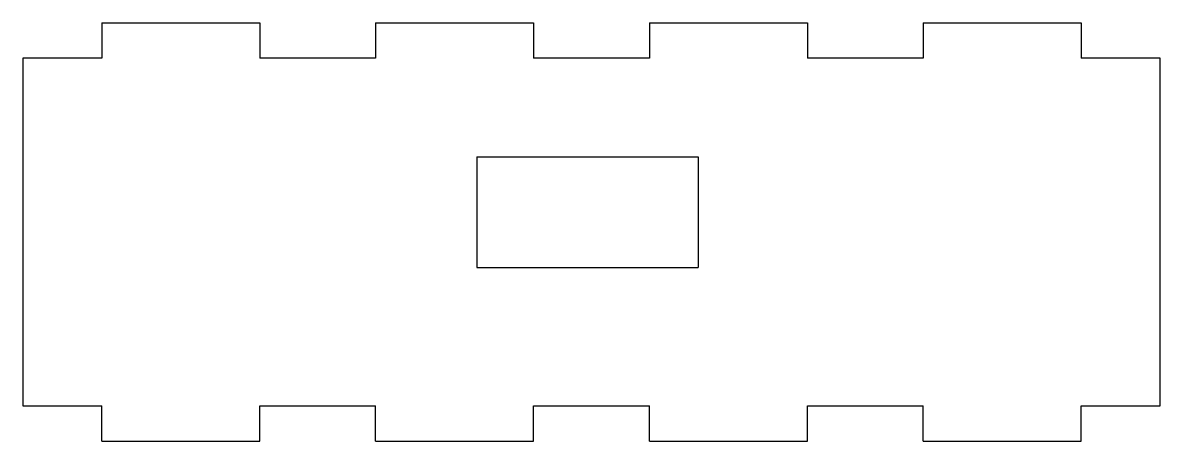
# Model space of a CAD drawing. Header units: millimetres. Extents: x -36 to 36, y 8 to 34.5.
import ezdxf

# ---------------------------------------------------------------- set-up
doc = ezdxf.new("R2010")
doc.units = ezdxf.units.MM

msp = doc.modelspace()

# ---------------------------------------------------------------- linework, layer by layer
at = {"color": 7, "linetype": 'Continuous', "lineweight": 25}
for p, q in [((-31, 34.5), (-21, 34.5)), ((-31, 34.5), (-31, 32.25)), ((-21, 34.5), (-21, 32.25)), ((-13.667, 34.5), (-3.667, 34.5)), ((-13.667, 34.5), (-13.667, 32.25)), ((-3.667, 34.5), (-3.667, 32.25)), ((3.667, 34.5), (13.667, 34.5)), ((3.667, 34.5), (3.667, 32.25)), ((13.667, 34.5), (13.667, 32.25)), ((21, 34.5), (31, 34.5)), ((21, 34.5), (21, 32.25)), ((31, 34.5), (31, 32.25)), ((-31, 32.25), (-36, 32.25)), ((-36, 32.25), (-36, 10.25)), ((-13.667, 32.25), (-21, 32.25)), ((3.667, 32.25), (-3.667, 32.25)), ((21, 32.25), (13.667, 32.25)), ((36, 32.25), (31, 32.25)), ((36, 10.25), (36, 32.25)), ((-7.25, 26), (-7.25, 19)), ((-7.25, 26), (6.75, 26)), ((6.75, 26), (6.75, 19)), ((-7.25, 19), (6.75, 19)), ((-36, 10.25), (-31, 10.25)), ((-31, 8), (-31, 10.25)), ((-21, 8), (-21, 10.25)), ((-21, 10.25), (-13.667, 10.25)), ((-13.667, 8), (-13.667, 10.25)), ((-3.667, 8), (-3.667, 10.25)), ((-3.667, 10.25), (3.667, 10.25)), ((3.667, 8), (3.667, 10.25)), ((13.667, 8), (13.667, 10.25)), ((13.667, 10.25), (21, 10.25)), ((21, 8), (21, 10.25)), ((31, 8), (31, 10.25)), ((31, 10.25), (36, 10.25)), ((-31, 8), (-21, 8)), ((-13.667, 8), (-3.667, 8)), ((3.667, 8), (13.667, 8)), ((21, 8), (31, 8))]:
    msp.add_line(p, q, dxfattribs=at)

doc.saveas('drawing.dxf')
